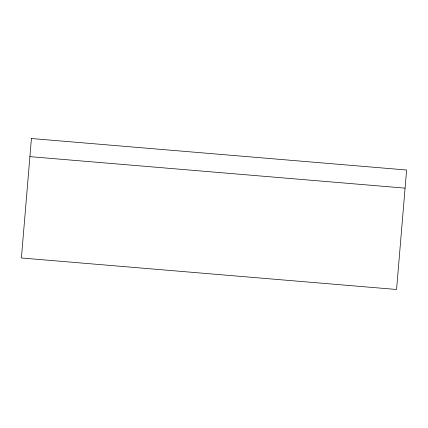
<?xml version="1.0" encoding="UTF-8"?>
<svg xmlns="http://www.w3.org/2000/svg" width="428" height="428" viewBox="0 0 428 428"><rect width="100%" height="100%" fill="white"/><g stroke="black" fill="none" stroke-linecap="round" stroke-linejoin="round"><path stroke-width="0.64" d="M29.912 156.643L405.075 188.143M31.431 138.517L21.4 257.982L396.569 289.483L406.6 170.018L31.431 138.517"/></g></svg>
